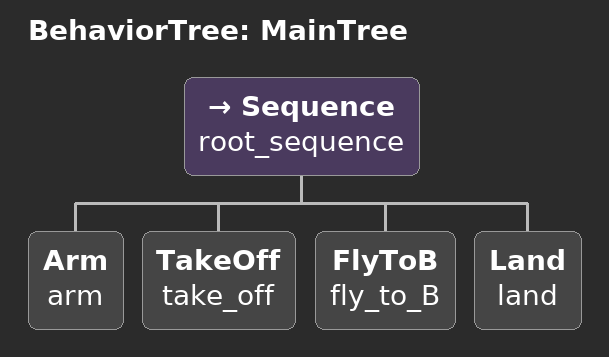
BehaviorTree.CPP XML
<root main_tree_to_execute = "MainTree" >

<BehaviorTree ID="MainTree">
        <Sequence name="root_sequence">
            <Arm          name="arm" />
            <TakeOff      name="take_off" />
            <FlyToB       name="fly_to_B" />
            <Land         name="land"     />
        </Sequence>
     </BehaviorTree>

    <!-- the BT executor don't require this, but Groot does -->
    <TreeNodeModel>
        <Action ID="SpawnModel">
            <input_port name="model_name" type="std::string" />
        </Action>
        <Action ID="Arm"/>
        <Action ID="TakeOff"/>
        <Action ID="FlyToB"/>
        <Action ID="Land"/>
    </TreeNodeModel>

 </root>
